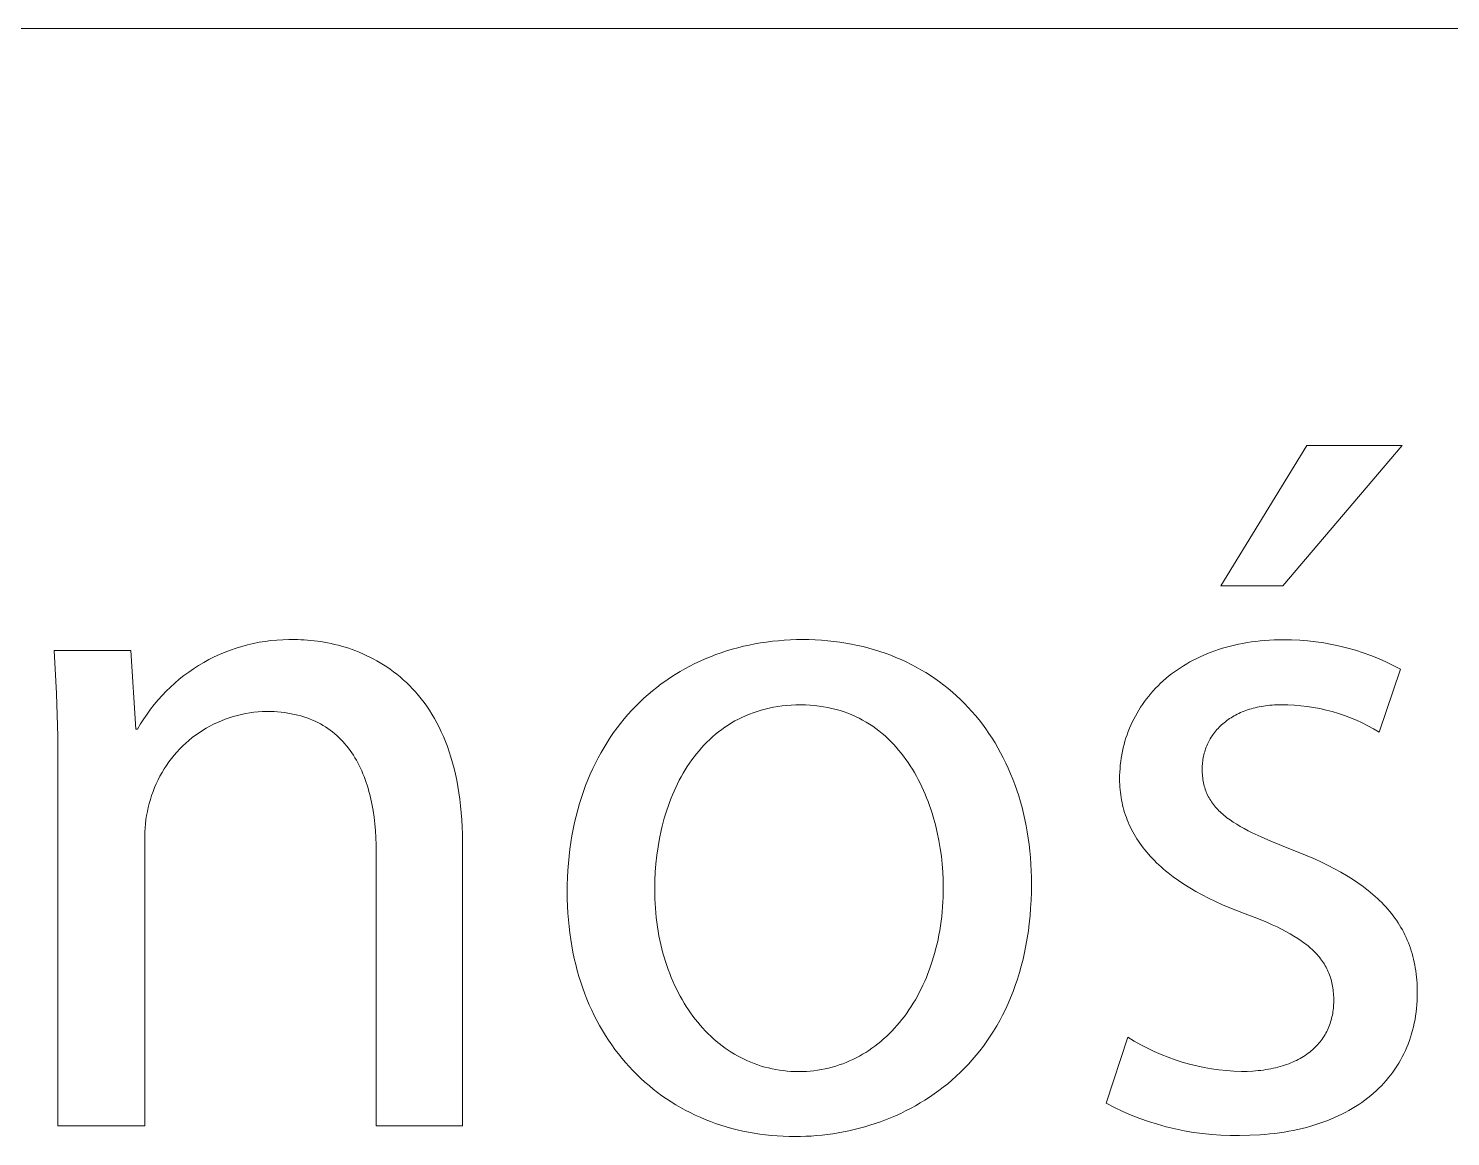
# Model space of a CAD drawing. Header units: millimetres. Extents: x 0 to 4030, y -54 to 2762.
# Drawn here: x 3441 to 3499.5, y 13.5 to 59 of the extents above; entities that cross this region are included whole.
import ezdxf

# ---------------------------------------------------------------- set-up
doc = ezdxf.new("R2010")
doc.units = ezdxf.units.MM
doc.header["$MEASUREMENT"] = 0
doc.layers.add('Domyślny', color=7, linetype='Continuous', true_color=0x000000)

msp = doc.modelspace()

# ---------------------------------------------------------------- linework, layer by layer
at = {"layer": 'Domyślny', "color": 18, "lineweight": 15, "true_color": 0x000000}
for p, q in [((2507.178, 59.041), (4026.415, 59.041)), ((3490.023, 36.128), (3493.566, 41.899)), ((3497.484, 41.899), (3492.572, 36.128)), ((3493.566, 41.899), (3497.484, 41.899)), ((3492.572, 36.128), (3490.023, 36.128)), ((3451.214, 33.902), (3451.458, 33.917)), ((3451.458, 33.917), (3451.702, 33.923)), ((3451.702, 33.923), (3451.946, 33.921)), ((3451.946, 33.921), (3452.074, 33.92)), ((3452.074, 33.92), (3452.204, 33.916)), ((3452.204, 33.916), (3452.336, 33.91)), ((3472.327, 33.911), (3472.577, 33.919)), ((3472.577, 33.919), (3472.829, 33.922)), ((3472.829, 33.922), (3473.091, 33.919)), ((3473.091, 33.919), (3473.35, 33.91)), ((3492.21, 33.906), (3492.404, 33.912)), ((3492.404, 33.912), (3492.599, 33.914)), ((3492.599, 33.914), (3492.933, 33.911)), ((3442.157, 31.712), (3442.055, 33.478)), ((3442.055, 33.478), (3445.209, 33.478)), ((3445.209, 33.478), (3445.41, 30.243)), ((3448.859, 33.311), (3449.084, 33.406)), ((3449.084, 33.406), (3449.312, 33.493)), ((3449.312, 33.493), (3449.542, 33.572)), ((3449.542, 33.572), (3449.776, 33.644)), ((3449.776, 33.644), (3450.011, 33.707)), ((3450.011, 33.707), (3450.249, 33.762)), ((3450.249, 33.762), (3450.488, 33.81)), ((3450.488, 33.81), (3450.729, 33.849)), ((3450.729, 33.849), (3450.971, 33.88)), ((3450.971, 33.88), (3451.214, 33.902)), ((3452.336, 33.91), (3452.47, 33.901)), ((3452.47, 33.901), (3452.605, 33.889)), ((3452.605, 33.889), (3452.742, 33.875)), ((3452.742, 33.875), (3452.881, 33.858)), ((3452.881, 33.858), (3453.02, 33.838)), ((3453.02, 33.838), (3453.161, 33.815)), ((3453.161, 33.815), (3453.303, 33.789)), ((3453.303, 33.789), (3453.446, 33.759)), ((3453.446, 33.759), (3453.589, 33.727)), ((3453.589, 33.727), (3453.733, 33.691)), ((3453.733, 33.691), (3453.877, 33.652)), ((3453.877, 33.652), (3454.022, 33.609)), ((3454.022, 33.609), (3454.167, 33.563)), ((3454.167, 33.563), (3454.312, 33.513)), ((3454.312, 33.513), (3454.457, 33.459)), ((3454.457, 33.459), (3454.602, 33.401)), ((3454.602, 33.401), (3454.747, 33.34)), ((3454.747, 33.34), (3454.891, 33.275)), ((3469.26, 33.304), (3469.482, 33.383)), ((3469.482, 33.383), (3469.706, 33.456)), ((3469.706, 33.456), (3469.933, 33.525)), ((3469.933, 33.525), (3470.162, 33.588)), ((3470.162, 33.588), (3470.394, 33.645)), ((3470.394, 33.645), (3470.628, 33.697)), ((3470.628, 33.697), (3470.865, 33.744)), ((3470.865, 33.744), (3471.103, 33.786)), ((3471.103, 33.786), (3471.344, 33.822)), ((3471.344, 33.822), (3471.587, 33.852)), ((3471.587, 33.852), (3471.832, 33.877)), ((3471.832, 33.877), (3472.078, 33.897)), ((3472.078, 33.897), (3472.327, 33.911)), ((3473.35, 33.91), (3473.606, 33.895)), ((3473.606, 33.895), (3473.86, 33.875)), ((3473.86, 33.875), (3474.11, 33.848)), ((3474.11, 33.848), (3474.358, 33.816)), ((3474.358, 33.816), (3474.602, 33.779)), ((3474.602, 33.779), (3474.844, 33.735)), ((3474.844, 33.735), (3475.083, 33.686)), ((3475.083, 33.686), (3475.319, 33.632)), ((3475.319, 33.632), (3475.551, 33.572)), ((3475.551, 33.572), (3475.781, 33.506)), ((3475.781, 33.506), (3476.007, 33.435)), ((3476.007, 33.435), (3476.23, 33.359)), ((3476.23, 33.359), (3476.45, 33.278)), ((3489.321, 33.283), (3489.469, 33.345)), ((3489.469, 33.345), (3489.62, 33.404)), ((3489.62, 33.404), (3489.774, 33.46)), ((3489.774, 33.46), (3489.931, 33.513)), ((3489.931, 33.513), (3490.091, 33.564)), ((3490.091, 33.564), (3490.253, 33.61)), ((3490.253, 33.61), (3490.418, 33.654)), ((3490.418, 33.654), (3490.585, 33.695)), ((3490.585, 33.695), (3490.755, 33.732)), ((3490.755, 33.732), (3490.928, 33.766)), ((3490.928, 33.766), (3491.104, 33.797)), ((3491.104, 33.797), (3491.282, 33.824)), ((3491.282, 33.824), (3491.462, 33.847)), ((3491.462, 33.847), (3491.646, 33.868)), ((3491.646, 33.868), (3491.831, 33.884)), ((3491.831, 33.884), (3492.02, 33.897)), ((3492.02, 33.897), (3492.21, 33.906)), ((3492.933, 33.911), (3493.267, 33.896)), ((3493.267, 33.896), (3493.599, 33.87)), ((3493.599, 33.87), (3493.931, 33.833)), ((3493.931, 33.833), (3494.261, 33.785)), ((3494.261, 33.785), (3494.59, 33.726)), ((3494.59, 33.726), (3494.916, 33.655)), ((3494.916, 33.655), (3495.24, 33.574)), ((3495.24, 33.574), (3495.561, 33.482)), ((3495.561, 33.482), (3495.878, 33.378)), ((3495.878, 33.378), (3496.192, 33.265)), ((3447.79, 32.726), (3447.996, 32.857)), ((3447.996, 32.857), (3448.206, 32.982)), ((3448.206, 32.982), (3448.42, 33.099)), ((3448.42, 33.099), (3448.637, 33.209)), ((3448.637, 33.209), (3448.859, 33.311)), ((3454.891, 33.275), (3455.035, 33.206)), ((3455.035, 33.206), (3455.178, 33.132)), ((3455.178, 33.132), (3455.32, 33.054)), ((3455.32, 33.054), (3455.461, 32.973)), ((3455.461, 32.973), (3455.601, 32.886)), ((3455.601, 32.886), (3455.74, 32.796)), ((3455.74, 32.796), (3455.877, 32.701)), ((3467.99, 32.722), (3468.195, 32.832)), ((3468.195, 32.832), (3468.402, 32.937)), ((3468.402, 32.937), (3468.612, 33.036)), ((3468.612, 33.036), (3468.825, 33.131)), ((3468.825, 33.131), (3469.041, 33.22)), ((3469.041, 33.22), (3469.26, 33.304)), ((3476.45, 33.278), (3476.666, 33.191)), ((3476.666, 33.191), (3476.879, 33.099)), ((3476.879, 33.099), (3477.089, 33.003)), ((3477.089, 33.003), (3477.295, 32.901)), ((3477.295, 32.901), (3477.497, 32.794)), ((3477.497, 32.794), (3477.696, 32.682)), ((3488.237, 32.684), (3488.362, 32.768)), ((3488.362, 32.768), (3488.49, 32.85)), ((3488.49, 32.85), (3488.622, 32.929)), ((3488.622, 32.929), (3488.756, 33.005)), ((3488.756, 33.005), (3488.893, 33.079)), ((3488.893, 33.079), (3489.033, 33.149)), ((3489.033, 33.149), (3489.175, 33.217)), ((3489.175, 33.217), (3489.321, 33.283)), ((3496.192, 33.265), (3496.502, 33.141)), ((3496.502, 33.141), (3496.807, 33.006)), ((3496.807, 33.006), (3497.108, 32.861)), ((3497.108, 32.861), (3497.404, 32.706)), ((3447.016, 32.133), (3447.202, 32.291)), ((3447.202, 32.291), (3447.393, 32.443)), ((3447.393, 32.443), (3447.589, 32.588)), ((3447.589, 32.588), (3447.79, 32.726)), ((3455.877, 32.701), (3456.013, 32.601)), ((3456.013, 32.601), (3456.148, 32.496)), ((3456.148, 32.496), (3456.28, 32.387)), ((3456.28, 32.387), (3456.411, 32.273)), ((3456.411, 32.273), (3456.54, 32.155)), ((3467.018, 32.097), (3467.206, 32.232)), ((3467.206, 32.232), (3467.397, 32.362)), ((3467.397, 32.362), (3467.591, 32.487)), ((3467.591, 32.487), (3467.789, 32.607)), ((3467.789, 32.607), (3467.99, 32.722)), ((3477.696, 32.682), (3477.892, 32.565)), ((3477.892, 32.565), (3478.083, 32.443)), ((3478.083, 32.443), (3478.271, 32.316)), ((3478.271, 32.316), (3478.456, 32.185)), ((3478.456, 32.185), (3478.636, 32.049)), ((3487.548, 32.128), (3487.655, 32.226)), ((3487.655, 32.226), (3487.766, 32.323)), ((3487.766, 32.323), (3487.879, 32.417)), ((3487.879, 32.417), (3487.995, 32.508)), ((3487.995, 32.508), (3488.115, 32.598)), ((3488.115, 32.598), (3488.237, 32.684)), ((3497.404, 32.706), (3496.531, 30.116)), ((3442.211, 29.945), (3442.157, 31.712)), ((3446.329, 31.44), (3446.492, 31.622)), ((3446.492, 31.622), (3446.661, 31.798)), ((3446.661, 31.798), (3446.835, 31.969)), ((3446.835, 31.969), (3447.016, 32.133)), ((3456.54, 32.155), (3456.667, 32.031)), ((3456.667, 32.031), (3456.792, 31.902)), ((3456.792, 31.902), (3456.914, 31.768)), ((3456.914, 31.768), (3457.033, 31.629)), ((3457.033, 31.629), (3457.15, 31.484)), ((3466.303, 31.508), (3466.476, 31.663)), ((3466.476, 31.663), (3466.653, 31.812)), ((3466.653, 31.812), (3466.834, 31.957)), ((3466.834, 31.957), (3467.018, 32.097)), ((3478.636, 32.049), (3478.813, 31.908)), ((3478.813, 31.908), (3478.986, 31.763)), ((3478.986, 31.763), (3479.154, 31.613)), ((3479.154, 31.613), (3479.319, 31.458)), ((3486.971, 31.49), (3487.06, 31.602)), ((3487.06, 31.602), (3487.151, 31.711)), ((3487.151, 31.711), (3487.246, 31.818)), ((3487.246, 31.818), (3487.343, 31.924)), ((3487.343, 31.924), (3487.444, 32.027)), ((3487.444, 32.027), (3487.548, 32.128)), ((3445.879, 30.863), (3446.023, 31.061)), ((3446.023, 31.061), (3446.173, 31.253)), ((3446.173, 31.253), (3446.329, 31.44)), ((3457.15, 31.484), (3457.265, 31.334)), ((3457.265, 31.334), (3457.376, 31.179)), ((3457.376, 31.179), (3457.484, 31.018)), ((3457.484, 31.018), (3457.59, 30.852)), ((3465.649, 30.841), (3465.807, 31.015)), ((3465.807, 31.015), (3465.968, 31.184)), ((3465.968, 31.184), (3466.134, 31.349)), ((3466.134, 31.349), (3466.303, 31.508)), ((3471.122, 31.02), (3470.958, 30.97)), ((3471.289, 31.065), (3471.122, 31.02)), ((3471.459, 31.104), (3471.289, 31.065)), ((3471.633, 31.139), (3471.459, 31.104)), ((3471.811, 31.169), (3471.633, 31.139)), ((3471.991, 31.194), (3471.811, 31.169)), ((3472.176, 31.213), (3471.991, 31.194)), ((3472.363, 31.227), (3472.176, 31.213)), ((3472.554, 31.235), (3472.363, 31.227)), ((3472.749, 31.238), (3472.554, 31.235)), ((3472.944, 31.235), (3472.749, 31.238)), ((3473.135, 31.226), (3472.944, 31.235)), ((3473.323, 31.211), (3473.135, 31.226)), ((3473.507, 31.19), (3473.323, 31.211)), ((3473.687, 31.164), (3473.507, 31.19)), ((3473.864, 31.132), (3473.687, 31.164)), ((3474.037, 31.094), (3473.864, 31.132)), ((3474.207, 31.052), (3474.037, 31.094)), ((3474.373, 31.004), (3474.207, 31.052)), ((3474.535, 30.951), (3474.373, 31.004)), ((3479.319, 31.458), (3479.48, 31.299)), ((3479.48, 31.299), (3479.637, 31.136)), ((3479.637, 31.136), (3479.79, 30.968)), ((3486.579, 30.904), (3486.651, 31.025)), ((3486.651, 31.025), (3486.726, 31.144)), ((3486.726, 31.144), (3486.804, 31.261)), ((3486.804, 31.261), (3486.886, 31.377)), ((3486.886, 31.377), (3486.971, 31.49)), ((3491.051, 31.006), (3490.977, 30.978)), ((3491.126, 31.032), (3491.051, 31.006)), ((3491.202, 31.057), (3491.126, 31.032)), ((3491.28, 31.08), (3491.202, 31.057)), ((3491.36, 31.102), (3491.28, 31.08)), ((3491.44, 31.122), (3491.36, 31.102)), ((3491.523, 31.141), (3491.44, 31.122)), ((3491.606, 31.159), (3491.523, 31.141)), ((3491.691, 31.174), (3491.606, 31.159)), ((3491.778, 31.189), (3491.691, 31.174)), ((3491.865, 31.201), (3491.778, 31.189)), ((3491.955, 31.212), (3491.865, 31.201)), ((3492.045, 31.222), (3491.955, 31.212)), ((3492.137, 31.229), (3492.045, 31.222)), ((3492.23, 31.235), (3492.137, 31.229)), ((3492.325, 31.24), (3492.23, 31.235)), ((3492.421, 31.242), (3492.325, 31.24)), ((3492.519, 31.243), (3492.421, 31.242)), ((3492.783, 31.24), (3492.519, 31.243)), ((3493.046, 31.228), (3492.783, 31.24)), ((3493.309, 31.206), (3493.046, 31.228)), ((3493.571, 31.175), (3493.309, 31.206)), ((3493.832, 31.135), (3493.571, 31.175)), ((3494.092, 31.086), (3493.832, 31.135)), ((3494.349, 31.028), (3494.092, 31.086)), ((3494.604, 30.961), (3494.349, 31.028)), ((3445.49, 30.243), (3445.613, 30.454)), ((3445.613, 30.454), (3445.743, 30.661)), ((3445.743, 30.661), (3445.879, 30.863)), ((3448.616, 30.446), (3448.462, 30.366)), ((3448.773, 30.52), (3448.616, 30.446)), ((3448.932, 30.589), (3448.773, 30.52)), ((3449.094, 30.652), (3448.932, 30.589)), ((3449.257, 30.71), (3449.094, 30.652)), ((3449.423, 30.762), (3449.257, 30.71)), ((3449.59, 30.808), (3449.423, 30.762)), ((3449.759, 30.849), (3449.59, 30.808)), ((3449.929, 30.883), (3449.759, 30.849)), ((3450.1, 30.912), (3449.929, 30.883)), ((3450.272, 30.935), (3450.1, 30.912)), ((3450.445, 30.952), (3450.272, 30.935)), ((3450.618, 30.963), (3450.445, 30.952)), ((3450.791, 30.968), (3450.618, 30.963)), ((3450.946, 30.966), (3450.791, 30.968)), ((3451.097, 30.961), (3450.946, 30.966)), ((3451.245, 30.951), (3451.097, 30.961)), ((3451.391, 30.938), (3451.245, 30.951)), ((3451.533, 30.921), (3451.391, 30.938)), ((3451.672, 30.901), (3451.533, 30.921)), ((3451.808, 30.877), (3451.672, 30.901)), ((3451.941, 30.85), (3451.808, 30.877)), ((3452.071, 30.819), (3451.941, 30.85)), ((3452.198, 30.784), (3452.071, 30.819)), ((3452.322, 30.747), (3452.198, 30.784)), ((3452.444, 30.706), (3452.322, 30.747)), ((3452.562, 30.662), (3452.444, 30.706)), ((3452.678, 30.614), (3452.562, 30.662)), ((3452.79, 30.564), (3452.678, 30.614)), ((3452.9, 30.51), (3452.79, 30.564)), ((3453.007, 30.453), (3452.9, 30.51)), ((3453.112, 30.393), (3453.007, 30.453)), ((3457.59, 30.852), (3457.691, 30.68)), ((3457.691, 30.68), (3457.79, 30.502)), ((3457.79, 30.502), (3457.885, 30.318)), ((3465.201, 30.291), (3465.346, 30.479)), ((3465.346, 30.479), (3465.496, 30.663)), ((3465.496, 30.663), (3465.649, 30.841)), ((3469.767, 30.41), (3469.633, 30.321)), ((3469.904, 30.495), (3469.767, 30.41)), ((3470.045, 30.576), (3469.904, 30.495)), ((3470.189, 30.653), (3470.045, 30.576)), ((3470.336, 30.725), (3470.189, 30.653)), ((3470.487, 30.793), (3470.336, 30.725)), ((3470.64, 30.857), (3470.487, 30.793)), ((3470.797, 30.916), (3470.64, 30.857)), ((3470.958, 30.97), (3470.797, 30.916)), ((3474.694, 30.893), (3474.535, 30.951)), ((3474.85, 30.83), (3474.694, 30.893)), ((3475.002, 30.762), (3474.85, 30.83)), ((3475.151, 30.69), (3475.002, 30.762)), ((3475.296, 30.613), (3475.151, 30.69)), ((3475.437, 30.532), (3475.296, 30.613)), ((3475.576, 30.447), (3475.437, 30.532)), ((3475.711, 30.357), (3475.576, 30.447)), ((3479.79, 30.968), (3479.938, 30.796)), ((3479.938, 30.796), (3480.083, 30.619)), ((3480.083, 30.619), (3480.223, 30.439)), ((3480.223, 30.439), (3480.358, 30.254)), ((3486.269, 30.275), (3486.324, 30.404)), ((3486.324, 30.404), (3486.383, 30.531)), ((3486.383, 30.531), (3486.445, 30.657)), ((3486.445, 30.657), (3486.51, 30.781)), ((3486.51, 30.781), (3486.579, 30.904)), ((3490.052, 30.414), (3490.002, 30.368)), ((3490.103, 30.46), (3490.052, 30.414)), ((3490.156, 30.504), (3490.103, 30.46)), ((3490.21, 30.548), (3490.156, 30.504)), ((3490.266, 30.59), (3490.21, 30.548)), ((3490.323, 30.632), (3490.266, 30.59)), ((3490.382, 30.672), (3490.323, 30.632)), ((3490.442, 30.711), (3490.382, 30.672)), ((3490.504, 30.749), (3490.442, 30.711)), ((3490.567, 30.785), (3490.504, 30.749)), ((3490.632, 30.821), (3490.567, 30.785)), ((3490.698, 30.855), (3490.632, 30.821)), ((3490.765, 30.888), (3490.698, 30.855)), ((3490.835, 30.919), (3490.765, 30.888)), ((3490.905, 30.95), (3490.835, 30.919)), ((3490.977, 30.978), (3490.905, 30.95)), ((3494.857, 30.885), (3494.604, 30.961)), ((3495.107, 30.801), (3494.857, 30.885)), ((3495.354, 30.708), (3495.107, 30.801)), ((3495.597, 30.606), (3495.354, 30.708)), ((3495.837, 30.496), (3495.597, 30.606)), ((3496.073, 30.377), (3495.837, 30.496)), ((3442.216, 28.177), (3442.211, 29.945)), ((3445.41, 30.243), (3445.49, 30.243)), ((3447.737, 29.891), (3447.602, 29.781)), ((3447.875, 29.996), (3447.737, 29.891)), ((3448.017, 30.096), (3447.875, 29.996)), ((3448.162, 30.191), (3448.017, 30.096)), ((3448.31, 30.281), (3448.162, 30.191)), ((3448.462, 30.366), (3448.31, 30.281)), ((3453.213, 30.331), (3453.112, 30.393)), ((3453.312, 30.265), (3453.213, 30.331)), ((3453.408, 30.196), (3453.312, 30.265)), ((3453.502, 30.125), (3453.408, 30.196)), ((3453.593, 30.051), (3453.502, 30.125)), ((3453.681, 29.974), (3453.593, 30.051)), ((3453.766, 29.894), (3453.681, 29.974)), ((3453.849, 29.812), (3453.766, 29.894)), ((3457.885, 30.318), (3457.976, 30.128)), ((3457.976, 30.128), (3458.064, 29.933)), ((3458.064, 29.933), (3458.147, 29.731)), ((3464.792, 29.699), (3464.924, 29.901)), ((3464.924, 29.901), (3465.06, 30.099)), ((3465.06, 30.099), (3465.201, 30.291)), ((3469.011, 29.82), (3468.896, 29.709)), ((3469.129, 29.927), (3469.011, 29.82)), ((3469.25, 30.031), (3469.129, 29.927)), ((3469.374, 30.132), (3469.25, 30.031)), ((3469.502, 30.228), (3469.374, 30.132)), ((3469.633, 30.321), (3469.502, 30.228)), ((3475.842, 30.264), (3475.711, 30.357)), ((3475.97, 30.166), (3475.842, 30.264)), ((3476.095, 30.065), (3475.97, 30.166)), ((3476.217, 29.96), (3476.095, 30.065)), ((3476.335, 29.851), (3476.217, 29.96)), ((3476.451, 29.739), (3476.335, 29.851)), ((3480.358, 30.254), (3480.49, 30.065)), ((3480.49, 30.065), (3480.617, 29.872)), ((3480.617, 29.872), (3480.74, 29.675)), ((3486.082, 29.744), (3486.124, 29.878)), ((3486.124, 29.878), (3486.169, 30.012)), ((3486.169, 30.012), (3486.217, 30.144)), ((3486.217, 30.144), (3486.269, 30.275)), ((3489.592, 29.849), (3489.56, 29.792)), ((3489.626, 29.905), (3489.592, 29.849)), ((3489.662, 29.96), (3489.626, 29.905)), ((3489.699, 30.014), (3489.662, 29.96)), ((3489.737, 30.067), (3489.699, 30.014)), ((3489.778, 30.119), (3489.737, 30.067)), ((3489.819, 30.171), (3489.778, 30.119)), ((3489.863, 30.222), (3489.819, 30.171)), ((3489.908, 30.271), (3489.863, 30.222)), ((3489.954, 30.32), (3489.908, 30.271)), ((3490.002, 30.368), (3489.954, 30.32)), ((3496.305, 30.251), (3496.073, 30.377)), ((3496.531, 30.116), (3496.305, 30.251)), ((3447.104, 29.299), (3446.99, 29.168)), ((3447.222, 29.426), (3447.104, 29.299)), ((3447.345, 29.549), (3447.222, 29.426)), ((3447.471, 29.667), (3447.345, 29.549)), ((3447.602, 29.781), (3447.471, 29.667)), ((3453.93, 29.727), (3453.849, 29.812)), ((3454.008, 29.64), (3453.93, 29.727)), ((3454.083, 29.55), (3454.008, 29.64)), ((3454.156, 29.457), (3454.083, 29.55)), ((3454.226, 29.363), (3454.156, 29.457)), ((3454.294, 29.265), (3454.226, 29.363)), ((3454.36, 29.166), (3454.294, 29.265)), ((3458.147, 29.731), (3458.227, 29.523)), ((3458.227, 29.523), (3458.302, 29.309)), ((3458.302, 29.309), (3458.373, 29.089)), ((3464.424, 29.066), (3464.542, 29.282)), ((3464.542, 29.282), (3464.665, 29.493)), ((3464.665, 29.493), (3464.792, 29.699)), ((3468.57, 29.356), (3468.468, 29.232)), ((3468.675, 29.477), (3468.57, 29.356)), ((3468.784, 29.594), (3468.675, 29.477)), ((3468.896, 29.709), (3468.784, 29.594)), ((3476.562, 29.624), (3476.451, 29.739)), ((3476.671, 29.505), (3476.562, 29.624)), ((3476.776, 29.383), (3476.671, 29.505)), ((3476.879, 29.258), (3476.776, 29.383)), ((3476.978, 29.131), (3476.879, 29.258)), ((3480.74, 29.675), (3480.858, 29.474)), ((3480.858, 29.474), (3480.972, 29.269)), ((3480.972, 29.269), (3481.081, 29.06)), ((3485.952, 29.191), (3485.979, 29.331)), ((3485.979, 29.331), (3486.01, 29.47)), ((3486.01, 29.47), (3486.045, 29.607)), ((3486.045, 29.607), (3486.082, 29.744)), ((3489.342, 29.252), (3489.326, 29.189)), ((3489.36, 29.315), (3489.342, 29.252)), ((3489.379, 29.377), (3489.36, 29.315)), ((3489.4, 29.438), (3489.379, 29.377)), ((3489.423, 29.499), (3489.4, 29.438)), ((3489.447, 29.559), (3489.423, 29.499)), ((3489.473, 29.618), (3489.447, 29.559)), ((3489.5, 29.677), (3489.473, 29.618)), ((3489.529, 29.735), (3489.5, 29.677)), ((3489.56, 29.792), (3489.529, 29.735)), ((3446.676, 28.752), (3446.582, 28.607)), ((3446.776, 28.894), (3446.676, 28.752)), ((3446.881, 29.033), (3446.776, 28.894)), ((3446.99, 29.168), (3446.881, 29.033)), ((3454.423, 29.064), (3454.36, 29.166)), ((3454.483, 28.96), (3454.423, 29.064)), ((3454.542, 28.854), (3454.483, 28.96)), ((3454.598, 28.746), (3454.542, 28.854)), ((3454.651, 28.636), (3454.598, 28.746)), ((3458.373, 29.089), (3458.44, 28.862)), ((3458.44, 28.862), (3458.501, 28.629)), ((3464.202, 28.621), (3464.311, 28.846)), ((3464.311, 28.846), (3464.424, 29.066)), ((3468.089, 28.707), (3468.002, 28.569)), ((3468.179, 28.842), (3468.089, 28.707)), ((3468.272, 28.975), (3468.179, 28.842)), ((3468.368, 29.105), (3468.272, 28.975)), ((3468.468, 29.232), (3468.368, 29.105)), ((3477.074, 29), (3476.978, 29.131)), ((3477.167, 28.867), (3477.074, 29)), ((3477.257, 28.732), (3477.167, 28.867)), ((3477.343, 28.594), (3477.257, 28.732)), ((3481.081, 29.06), (3481.185, 28.848)), ((3481.185, 28.848), (3481.285, 28.631)), ((3485.879, 28.621), (3485.892, 28.765)), ((3485.892, 28.765), (3485.908, 28.908)), ((3485.908, 28.908), (3485.928, 29.05)), ((3485.928, 29.05), (3485.952, 29.191)), ((3489.261, 28.733), (3489.258, 28.667)), ((3489.258, 28.667), (3489.258, 28.599)), ((3489.265, 28.8), (3489.261, 28.733)), ((3489.271, 28.866), (3489.265, 28.8)), ((3489.279, 28.931), (3489.271, 28.866)), ((3489.288, 28.997), (3489.279, 28.931)), ((3489.299, 29.061), (3489.288, 28.997)), ((3489.312, 29.125), (3489.299, 29.061)), ((3489.326, 29.189), (3489.312, 29.125)), ((3442.216, 13.937), (3442.216, 28.177)), ((3446.328, 28.152), (3446.254, 27.995)), ((3446.407, 28.307), (3446.328, 28.152)), ((3446.492, 28.458), (3446.407, 28.307)), ((3446.582, 28.607), (3446.492, 28.458)), ((3454.703, 28.524), (3454.651, 28.636)), ((3454.752, 28.409), (3454.703, 28.524)), ((3454.798, 28.293), (3454.752, 28.409)), ((3454.843, 28.175), (3454.798, 28.293)), ((3454.885, 28.055), (3454.843, 28.175)), ((3458.501, 28.629), (3458.559, 28.389)), ((3458.559, 28.389), (3458.611, 28.142)), ((3458.611, 28.142), (3458.659, 27.889)), ((3463.906, 27.921), (3464, 28.159)), ((3464, 28.159), (3464.099, 28.392)), ((3464.099, 28.392), (3464.202, 28.621)), ((3467.76, 28.14), (3467.685, 27.993)), ((3467.837, 28.286), (3467.76, 28.14)), ((3467.918, 28.429), (3467.837, 28.286)), ((3468.002, 28.569), (3467.918, 28.429)), ((3477.427, 28.453), (3477.343, 28.594)), ((3477.507, 28.311), (3477.427, 28.453)), ((3477.585, 28.166), (3477.507, 28.311)), ((3477.66, 28.02), (3477.585, 28.166)), ((3481.285, 28.631), (3481.38, 28.411)), ((3481.38, 28.411), (3481.471, 28.188)), ((3481.471, 28.188), (3481.556, 27.96)), ((3485.862, 28.183), (3485.864, 28.33)), ((3485.863, 28.074), (3485.862, 28.183)), ((3485.867, 27.966), (3485.863, 28.074)), ((3485.864, 28.33), (3485.87, 28.476)), ((3485.87, 28.476), (3485.879, 28.621)), ((3489.258, 28.599), (3489.258, 28.524)), ((3489.258, 28.524), (3489.261, 28.45)), ((3489.261, 28.45), (3489.265, 28.377)), ((3489.265, 28.377), (3489.271, 28.305)), ((3489.271, 28.305), (3489.279, 28.235)), ((3489.279, 28.235), (3489.288, 28.166)), ((3489.288, 28.166), (3489.3, 28.097)), ((3489.3, 28.097), (3489.313, 28.03)), ((3446.065, 27.51), (3446.014, 27.345)), ((3446.123, 27.674), (3446.065, 27.51)), ((3446.186, 27.836), (3446.123, 27.674)), ((3446.254, 27.995), (3446.186, 27.836)), ((3454.925, 27.933), (3454.885, 28.055)), ((3454.963, 27.81), (3454.925, 27.933)), ((3454.999, 27.685), (3454.963, 27.81)), ((3455.033, 27.558), (3454.999, 27.685)), ((3455.064, 27.43), (3455.033, 27.558)), ((3458.659, 27.889), (3458.701, 27.629)), ((3458.701, 27.629), (3458.738, 27.363)), ((3463.735, 27.432), (3463.818, 27.678)), ((3463.818, 27.678), (3463.906, 27.921)), ((3467.478, 27.538), (3467.415, 27.382)), ((3467.544, 27.691), (3467.478, 27.538)), ((3467.613, 27.843), (3467.544, 27.691)), ((3467.685, 27.993), (3467.613, 27.843)), ((3477.731, 27.871), (3477.66, 28.02)), ((3477.8, 27.721), (3477.731, 27.871)), ((3477.866, 27.57), (3477.8, 27.721)), ((3477.928, 27.416), (3477.866, 27.57)), ((3481.556, 27.96), (3481.637, 27.729)), ((3481.637, 27.729), (3481.713, 27.495)), ((3481.713, 27.495), (3481.784, 27.257)), ((3485.873, 27.858), (3485.867, 27.966)), ((3485.882, 27.75), (3485.873, 27.858)), ((3485.893, 27.643), (3485.882, 27.75)), ((3485.906, 27.537), (3485.893, 27.643)), ((3485.922, 27.432), (3485.906, 27.537)), ((3489.313, 28.03), (3489.327, 27.965)), ((3489.327, 27.965), (3489.344, 27.9)), ((3489.344, 27.9), (3489.362, 27.836)), ((3489.362, 27.836), (3489.382, 27.773)), ((3489.382, 27.773), (3489.404, 27.712)), ((3489.404, 27.712), (3489.427, 27.651)), ((3489.427, 27.651), (3489.453, 27.591)), ((3489.453, 27.591), (3489.48, 27.532)), ((3489.48, 27.532), (3489.508, 27.474)), ((3445.925, 27.019), (3445.889, 26.854)), ((3445.967, 27.183), (3445.925, 27.019)), ((3446.014, 27.345), (3445.967, 27.183)), ((3455.121, 27.168), (3455.064, 27.43)), ((3455.17, 26.901), (3455.121, 27.168)), ((3455.211, 26.628), (3455.17, 26.901)), ((3458.738, 27.363), (3458.77, 27.089)), ((3458.77, 27.089), (3458.796, 26.808)), ((3463.516, 26.666), (3463.584, 26.925)), ((3463.584, 26.925), (3463.657, 27.18)), ((3463.657, 27.18), (3463.735, 27.432)), ((3467.244, 26.905), (3467.192, 26.743)), ((3467.298, 27.066), (3467.244, 26.905)), ((3467.355, 27.225), (3467.298, 27.066)), ((3467.415, 27.382), (3467.355, 27.225)), ((3477.988, 27.262), (3477.928, 27.416)), ((3478.045, 27.106), (3477.988, 27.262)), ((3478.1, 26.949), (3478.045, 27.106)), ((3478.151, 26.791), (3478.1, 26.949)), ((3481.784, 27.257), (3481.85, 27.015)), ((3481.85, 27.015), (3481.911, 26.771)), ((3485.94, 27.327), (3485.922, 27.432)), ((3485.961, 27.222), (3485.94, 27.327)), ((3485.985, 27.118), (3485.961, 27.222)), ((3486.01, 27.015), (3485.985, 27.118)), ((3486.039, 26.913), (3486.01, 27.015)), ((3486.07, 26.811), (3486.039, 26.913)), ((3489.508, 27.474), (3489.539, 27.417)), ((3489.539, 27.417), (3489.572, 27.361)), ((3489.572, 27.361), (3489.606, 27.306)), ((3489.606, 27.306), (3489.642, 27.251)), ((3489.642, 27.251), (3489.68, 27.197)), ((3489.68, 27.197), (3489.719, 27.144)), ((3489.719, 27.144), (3489.761, 27.092)), ((3489.761, 27.092), (3489.804, 27.04)), ((3489.804, 27.04), (3489.849, 26.989)), ((3489.849, 26.989), (3489.896, 26.939)), ((3489.896, 26.939), (3489.945, 26.889)), ((3445.813, 26.354), (3445.798, 26.186)), ((3445.833, 26.522), (3445.813, 26.354)), ((3445.858, 26.688), (3445.833, 26.522)), ((3445.889, 26.854), (3445.858, 26.688)), ((3455.244, 26.351), (3455.211, 26.628)), ((3455.269, 26.068), (3455.244, 26.351)), ((3458.796, 26.808), (3458.817, 26.52)), ((3458.817, 26.52), (3458.832, 26.225)), ((3463.398, 26.134), (3463.455, 26.402)), ((3463.455, 26.402), (3463.516, 26.666)), ((3467.098, 26.414), (3467.056, 26.248)), ((3467.144, 26.579), (3467.098, 26.414)), ((3467.192, 26.743), (3467.144, 26.579)), ((3478.199, 26.632), (3478.151, 26.791)), ((3478.288, 26.312), (3478.199, 26.632)), ((3478.366, 25.99), (3478.288, 26.312)), ((3481.911, 26.771), (3481.967, 26.523)), ((3481.967, 26.523), (3482.017, 26.271)), ((3486.103, 26.71), (3486.07, 26.811)), ((3486.139, 26.61), (3486.103, 26.71)), ((3486.177, 26.51), (3486.139, 26.61)), ((3486.218, 26.411), (3486.177, 26.51)), ((3486.261, 26.312), (3486.218, 26.411)), ((3486.307, 26.215), (3486.261, 26.312)), ((3489.945, 26.889), (3489.995, 26.84)), ((3489.995, 26.84), (3490.048, 26.791)), ((3490.048, 26.791), (3490.102, 26.743)), ((3490.102, 26.743), (3490.158, 26.695)), ((3490.158, 26.695), (3490.216, 26.648)), ((3490.216, 26.648), (3490.276, 26.602)), ((3490.276, 26.602), (3490.338, 26.555)), ((3490.338, 26.555), (3490.402, 26.51)), ((3490.402, 26.51), (3490.535, 26.419)), ((3490.535, 26.419), (3490.675, 26.33)), ((3490.675, 26.33), (3490.823, 26.242)), ((3445.788, 26.018), (3445.784, 25.849)), ((3445.784, 25.849), (3445.786, 25.68)), ((3445.798, 26.186), (3445.788, 26.018)), ((3455.287, 25.782), (3455.269, 26.068)), ((3455.297, 25.491), (3455.287, 25.782)), ((3458.832, 26.225), (3458.841, 25.923)), ((3458.841, 25.923), (3458.844, 25.613)), ((3463.303, 25.585), (3463.348, 25.861)), ((3463.348, 25.861), (3463.398, 26.134)), ((3466.945, 25.743), (3466.885, 25.401)), ((3467.016, 26.081), (3466.945, 25.743)), ((3467.056, 26.248), (3467.016, 26.081)), ((3478.432, 25.666), (3478.366, 25.99)), ((3482.017, 26.271), (3482.063, 26.017)), ((3482.063, 26.017), (3482.104, 25.759)), ((3482.104, 25.759), (3482.139, 25.498)), ((3486.355, 26.118), (3486.307, 26.215)), ((3486.406, 26.021), (3486.355, 26.118)), ((3486.459, 25.926), (3486.406, 26.021)), ((3486.515, 25.831), (3486.459, 25.926)), ((3486.573, 25.737), (3486.515, 25.831)), ((3486.634, 25.643), (3486.573, 25.737)), ((3490.823, 26.242), (3490.979, 26.155)), ((3490.979, 26.155), (3491.142, 26.068)), ((3491.142, 26.068), (3491.313, 25.982)), ((3491.313, 25.982), (3491.678, 25.81)), ((3491.678, 25.81), (3492.074, 25.638)), ((3445.786, 25.68), (3445.786, 13.937)), ((3455.301, 25.197), (3455.297, 25.491)), ((3455.301, 13.937), (3455.301, 25.197)), ((3458.844, 25.613), (3458.844, 13.937)), ((3463.23, 25.019), (3463.263, 25.304)), ((3463.263, 25.304), (3463.303, 25.585)), ((3466.885, 25.401), (3466.836, 25.057)), ((3478.488, 25.342), (3478.432, 25.666)), ((3478.534, 25.019), (3478.488, 25.342)), ((3482.139, 25.498), (3482.169, 25.234)), ((3482.169, 25.234), (3482.193, 24.967)), ((3486.698, 25.551), (3486.634, 25.643)), ((3486.764, 25.459), (3486.698, 25.551)), ((3486.832, 25.368), (3486.764, 25.459)), ((3486.903, 25.277), (3486.832, 25.368)), ((3486.977, 25.188), (3486.903, 25.277)), ((3487.053, 25.099), (3486.977, 25.188)), ((3492.074, 25.638), (3492.962, 25.285)), ((3492.962, 25.285), (3493.275, 25.161)), ((3493.275, 25.161), (3493.579, 25.036)), ((3463.181, 24.438), (3463.203, 24.73)), ((3463.203, 24.73), (3463.23, 25.019)), ((3466.798, 24.711), (3466.771, 24.364)), ((3466.836, 25.057), (3466.798, 24.711)), ((3478.569, 24.697), (3478.534, 25.019)), ((3478.594, 24.377), (3478.569, 24.697)), ((3482.193, 24.967), (3482.212, 24.697)), ((3482.212, 24.697), (3482.226, 24.424)), ((3487.132, 25.011), (3487.053, 25.099)), ((3487.213, 24.924), (3487.132, 25.011)), ((3487.297, 24.838), (3487.213, 24.924)), ((3487.384, 24.752), (3487.297, 24.838)), ((3487.473, 24.667), (3487.384, 24.752)), ((3487.564, 24.583), (3487.473, 24.667)), ((3487.659, 24.5), (3487.564, 24.583)), ((3493.579, 25.036), (3493.873, 24.908)), ((3493.873, 24.908), (3494.157, 24.777)), ((3494.157, 24.777), (3494.432, 24.643)), ((3494.432, 24.643), (3494.697, 24.506)), ((3463.156, 23.84), (3463.166, 24.141)), ((3463.166, 24.141), (3463.181, 24.438)), ((3466.755, 24.016), (3466.75, 23.669)), ((3466.771, 24.364), (3466.755, 24.016)), ((3478.609, 24.061), (3478.594, 24.377)), ((3478.614, 23.749), (3478.609, 24.061)), ((3482.226, 24.424), (3482.234, 24.149)), ((3482.234, 24.149), (3482.237, 23.87)), ((3487.755, 24.418), (3487.659, 24.5)), ((3487.855, 24.336), (3487.755, 24.418)), ((3488.062, 24.176), (3487.855, 24.336)), ((3488.279, 24.019), (3488.062, 24.176)), ((3488.506, 23.866), (3488.279, 24.019)), ((3494.697, 24.506), (3494.952, 24.366)), ((3494.952, 24.366), (3495.197, 24.222)), ((3495.197, 24.222), (3495.433, 24.076)), ((3495.433, 24.076), (3495.658, 23.925)), ((3463.153, 23.535), (3463.156, 23.84)), ((3463.156, 23.247), (3463.153, 23.535)), ((3466.75, 23.669), (3466.752, 23.469)), ((3466.752, 23.469), (3466.757, 23.272)), ((3478.606, 23.34), (3478.612, 23.544)), ((3478.612, 23.544), (3478.614, 23.749)), ((3482.234, 23.535), (3482.223, 23.205)), ((3482.237, 23.87), (3482.234, 23.535)), ((3488.744, 23.716), (3488.506, 23.866)), ((3488.992, 23.57), (3488.744, 23.716)), ((3489.252, 23.428), (3488.992, 23.57)), ((3489.521, 23.289), (3489.252, 23.428)), ((3495.658, 23.925), (3495.874, 23.771)), ((3495.874, 23.771), (3495.978, 23.692)), ((3495.978, 23.692), (3496.08, 23.613)), ((3496.08, 23.613), (3496.179, 23.532)), ((3496.179, 23.532), (3496.276, 23.45)), ((3496.276, 23.45), (3496.37, 23.368)), ((3463.165, 22.964), (3463.156, 23.247)), ((3463.18, 22.683), (3463.165, 22.964)), ((3466.757, 23.272), (3466.766, 23.076)), ((3466.766, 23.076), (3466.778, 22.881)), ((3466.778, 22.881), (3466.794, 22.688)), ((3478.568, 22.741), (3478.584, 22.939)), ((3478.584, 22.939), (3478.597, 23.138)), ((3478.597, 23.138), (3478.606, 23.34)), ((3482.205, 22.881), (3482.18, 22.564)), ((3482.223, 23.205), (3482.205, 22.881)), ((3489.801, 23.154), (3489.521, 23.289)), ((3490.092, 23.023), (3489.801, 23.154)), ((3490.394, 22.896), (3490.092, 23.023)), ((3490.706, 22.773), (3490.394, 22.896)), ((3496.37, 23.368), (3496.462, 23.284)), ((3496.462, 23.284), (3496.552, 23.199)), ((3496.552, 23.199), (3496.639, 23.113)), ((3496.639, 23.113), (3496.723, 23.026)), ((3496.723, 23.026), (3496.805, 22.938)), ((3496.805, 22.938), (3496.884, 22.848)), ((3496.884, 22.848), (3496.961, 22.758)), ((3463.2, 22.407), (3463.18, 22.683)), ((3463.226, 22.133), (3463.2, 22.407)), ((3466.794, 22.688), (3466.814, 22.497)), ((3466.814, 22.497), (3466.837, 22.308)), ((3466.837, 22.308), (3466.863, 22.121)), ((3478.497, 22.16), (3478.524, 22.351)), ((3478.524, 22.351), (3478.548, 22.545)), ((3478.548, 22.545), (3478.568, 22.741)), ((3482.148, 22.252), (3482.11, 21.946)), ((3482.18, 22.564), (3482.148, 22.252)), ((3491.029, 22.654), (3490.706, 22.773)), ((3491.501, 22.473), (3491.029, 22.654)), ((3491.937, 22.292), (3491.501, 22.473)), ((3492.141, 22.201), (3491.937, 22.292)), ((3496.961, 22.758), (3497.036, 22.666)), ((3497.036, 22.666), (3497.108, 22.573)), ((3497.108, 22.573), (3497.177, 22.478)), ((3497.177, 22.478), (3497.244, 22.383)), ((3497.244, 22.383), (3497.309, 22.286)), ((3497.309, 22.286), (3497.371, 22.188)), ((3463.258, 21.863), (3463.226, 22.133)), ((3463.296, 21.597), (3463.258, 21.863)), ((3466.863, 22.121), (3466.892, 21.936)), ((3466.892, 21.936), (3466.925, 21.752)), ((3466.925, 21.752), (3466.961, 21.571)), ((3478.396, 21.598), (3478.433, 21.783)), ((3478.433, 21.783), (3478.467, 21.97)), ((3478.467, 21.97), (3478.497, 22.16)), ((3482.065, 21.646), (3482.013, 21.351)), ((3482.11, 21.946), (3482.065, 21.646)), ((3492.336, 22.11), (3492.141, 22.201)), ((3492.523, 22.017), (3492.336, 22.11)), ((3492.701, 21.924), (3492.523, 22.017)), ((3492.871, 21.83), (3492.701, 21.924)), ((3493.032, 21.735), (3492.871, 21.83)), ((3493.185, 21.639), (3493.032, 21.735)), ((3493.33, 21.542), (3493.185, 21.639)), ((3497.371, 22.188), (3497.43, 22.088)), ((3497.43, 22.088), (3497.487, 21.987)), ((3497.487, 21.987), (3497.541, 21.885)), ((3497.541, 21.885), (3497.593, 21.782)), ((3497.593, 21.782), (3497.643, 21.677)), ((3497.643, 21.677), (3497.69, 21.57)), ((3463.339, 21.335), (3463.296, 21.597)), ((3463.387, 21.076), (3463.339, 21.335)), ((3463.441, 20.82), (3463.387, 21.076)), ((3466.961, 21.571), (3467.001, 21.392)), ((3467.001, 21.392), (3467.043, 21.214)), ((3467.043, 21.214), (3467.089, 21.039)), ((3478.215, 20.881), (3478.265, 21.056)), ((3478.265, 21.056), (3478.312, 21.234)), ((3478.312, 21.234), (3478.356, 21.415)), ((3478.356, 21.415), (3478.396, 21.598)), ((3481.955, 21.063), (3481.891, 20.78)), ((3482.013, 21.351), (3481.955, 21.063)), ((3493.399, 21.492), (3493.33, 21.542)), ((3493.467, 21.442), (3493.399, 21.492)), ((3493.532, 21.392), (3493.467, 21.442)), ((3493.595, 21.342), (3493.532, 21.392)), ((3493.657, 21.29), (3493.595, 21.342)), ((3493.716, 21.239), (3493.657, 21.29)), ((3493.773, 21.187), (3493.716, 21.239)), ((3493.829, 21.134), (3493.773, 21.187)), ((3493.883, 21.081), (3493.829, 21.134)), ((3493.934, 21.027), (3493.883, 21.081)), ((3497.69, 21.57), (3497.734, 21.463)), ((3497.734, 21.463), (3497.776, 21.353)), ((3497.776, 21.353), (3497.815, 21.243)), ((3497.815, 21.243), (3497.852, 21.13)), ((3497.852, 21.13), (3497.887, 21.017)), ((3463.5, 20.569), (3463.441, 20.82)), ((3463.565, 20.321), (3463.5, 20.569)), ((3467.089, 21.039), (3467.138, 20.867)), ((3467.138, 20.867), (3467.19, 20.696)), ((3467.19, 20.696), (3467.245, 20.528)), ((3467.245, 20.528), (3467.303, 20.362)), ((3478.046, 20.369), (3478.106, 20.537)), ((3478.106, 20.537), (3478.162, 20.707)), ((3478.162, 20.707), (3478.215, 20.881)), ((3481.821, 20.503), (3481.744, 20.232)), ((3481.891, 20.78), (3481.821, 20.503)), ((3493.984, 20.973), (3493.934, 21.027)), ((3494.032, 20.918), (3493.984, 20.973)), ((3494.078, 20.863), (3494.032, 20.918)), ((3494.122, 20.807), (3494.078, 20.863)), ((3494.165, 20.75), (3494.122, 20.807)), ((3494.205, 20.693), (3494.165, 20.75)), ((3494.244, 20.635), (3494.205, 20.693)), ((3494.281, 20.576), (3494.244, 20.635)), ((3494.316, 20.517), (3494.281, 20.576)), ((3494.35, 20.457), (3494.316, 20.517)), ((3497.887, 21.017), (3497.918, 20.902)), ((3497.918, 20.902), (3497.948, 20.785)), ((3497.948, 20.785), (3497.974, 20.666)), ((3497.974, 20.666), (3497.998, 20.547)), ((3497.998, 20.547), (3498.02, 20.425)), ((3463.634, 20.077), (3463.565, 20.321)), ((3463.709, 19.836), (3463.634, 20.077)), ((3467.303, 20.362), (3467.364, 20.199)), ((3467.364, 20.199), (3467.428, 20.038)), ((3467.428, 20.038), (3467.495, 19.879)), ((3467.495, 19.879), (3467.565, 19.723)), ((3477.779, 19.722), (3477.85, 19.88)), ((3477.85, 19.88), (3477.919, 20.04)), ((3477.919, 20.04), (3477.984, 20.203)), ((3477.984, 20.203), (3478.046, 20.369)), ((3481.662, 19.966), (3481.574, 19.706)), ((3481.744, 20.232), (3481.662, 19.966)), ((3494.381, 20.396), (3494.35, 20.457)), ((3494.411, 20.334), (3494.381, 20.396)), ((3494.439, 20.272), (3494.411, 20.334)), ((3494.466, 20.208), (3494.439, 20.272)), ((3494.491, 20.144), (3494.466, 20.208)), ((3494.514, 20.079), (3494.491, 20.144)), ((3494.535, 20.013), (3494.514, 20.079)), ((3494.555, 19.947), (3494.535, 20.013)), ((3494.573, 19.879), (3494.555, 19.947)), ((3494.589, 19.811), (3494.573, 19.879)), ((3498.02, 20.425), (3498.039, 20.302)), ((3498.039, 20.302), (3498.056, 20.177)), ((3498.056, 20.177), (3498.07, 20.051)), ((3498.07, 20.051), (3498.081, 19.923)), ((3498.081, 19.923), (3498.09, 19.793)), ((3463.789, 19.6), (3463.709, 19.836)), ((3463.873, 19.367), (3463.789, 19.6)), ((3463.963, 19.139), (3463.873, 19.367)), ((3467.565, 19.723), (3467.638, 19.57)), ((3467.638, 19.57), (3467.713, 19.42)), ((3467.713, 19.42), (3467.791, 19.272)), ((3477.548, 19.267), (3477.628, 19.416)), ((3477.628, 19.416), (3477.705, 19.568)), ((3477.705, 19.568), (3477.779, 19.722)), ((3481.481, 19.452), (3481.381, 19.203)), ((3481.574, 19.706), (3481.481, 19.452)), ((3494.604, 19.741), (3494.589, 19.811)), ((3494.617, 19.671), (3494.604, 19.741)), ((3494.629, 19.599), (3494.617, 19.671)), ((3494.639, 19.527), (3494.629, 19.599)), ((3494.647, 19.454), (3494.639, 19.527)), ((3494.654, 19.379), (3494.647, 19.454)), ((3494.659, 19.304), (3494.654, 19.379)), ((3494.663, 19.227), (3494.659, 19.304)), ((3498.09, 19.793), (3498.097, 19.661)), ((3498.097, 19.661), (3498.1, 19.528)), ((3498.1, 19.528), (3498.102, 19.393)), ((3498.102, 19.393), (3498.1, 19.233)), ((3464.057, 18.914), (3463.963, 19.139)), ((3464.157, 18.693), (3464.057, 18.914)), ((3467.791, 19.272), (3467.873, 19.127)), ((3467.873, 19.127), (3467.957, 18.984)), ((3467.957, 18.984), (3468.043, 18.845)), ((3468.043, 18.845), (3468.132, 18.709)), ((3477.202, 18.7), (3477.292, 18.837)), ((3477.292, 18.837), (3477.38, 18.977)), ((3477.38, 18.977), (3477.465, 19.12)), ((3477.465, 19.12), (3477.548, 19.267)), ((3481.167, 18.723), (3481.052, 18.491)), ((3481.277, 18.96), (3481.167, 18.723)), ((3481.381, 19.203), (3481.277, 18.96)), ((3494.644, 18.7), (3494.652, 18.773)), ((3494.652, 18.773), (3494.658, 18.847)), ((3494.658, 18.847), (3494.662, 18.921)), ((3494.662, 18.921), (3494.665, 18.996)), ((3494.665, 19.15), (3494.663, 19.227)), ((3494.666, 19.071), (3494.665, 19.15)), ((3494.665, 18.996), (3494.666, 19.071)), ((3498.071, 18.761), (3498.053, 18.607)), ((3498.084, 18.917), (3498.071, 18.761)), ((3498.094, 19.074), (3498.084, 18.917)), ((3498.1, 19.233), (3498.094, 19.074)), ((3464.261, 18.477), (3464.157, 18.693)), ((3464.369, 18.264), (3464.261, 18.477)), ((3464.483, 18.056), (3464.369, 18.264)), ((3468.132, 18.709), (3468.224, 18.575)), ((3468.224, 18.575), (3468.319, 18.445)), ((3468.319, 18.445), (3468.416, 18.317)), ((3468.416, 18.317), (3468.515, 18.193)), ((3468.515, 18.193), (3468.617, 18.072)), ((3476.71, 18.061), (3476.814, 18.183)), ((3476.814, 18.183), (3476.914, 18.307)), ((3476.914, 18.307), (3477.013, 18.435)), ((3477.013, 18.435), (3477.108, 18.566)), ((3477.108, 18.566), (3477.202, 18.7)), ((3480.932, 18.265), (3480.808, 18.044)), ((3481.052, 18.491), (3480.932, 18.265)), ((3494.491, 18.07), (3494.515, 18.137)), ((3494.515, 18.137), (3494.537, 18.205)), ((3494.537, 18.205), (3494.558, 18.274)), ((3494.558, 18.274), (3494.577, 18.343)), ((3494.577, 18.343), (3494.594, 18.413)), ((3494.594, 18.413), (3494.609, 18.484)), ((3494.609, 18.484), (3494.622, 18.555)), ((3494.622, 18.555), (3494.634, 18.627)), ((3494.634, 18.627), (3494.644, 18.7)), ((3497.978, 18.155), (3497.945, 18.008)), ((3498.007, 18.304), (3497.978, 18.155)), ((3498.032, 18.455), (3498.007, 18.304)), ((3498.053, 18.607), (3498.032, 18.455)), ((3464.601, 17.851), (3464.483, 18.056)), ((3464.723, 17.651), (3464.601, 17.851)), ((3464.85, 17.455), (3464.723, 17.651)), ((3468.617, 18.072), (3468.722, 17.954)), ((3468.722, 17.954), (3468.829, 17.84)), ((3468.829, 17.84), (3468.938, 17.728)), ((3468.938, 17.728), (3469.05, 17.62)), ((3469.05, 17.62), (3469.164, 17.516)), ((3476.159, 17.506), (3476.274, 17.61)), ((3476.274, 17.61), (3476.386, 17.718)), ((3476.386, 17.718), (3476.497, 17.829)), ((3476.497, 17.829), (3476.605, 17.944)), ((3476.605, 17.944), (3476.71, 18.061)), ((3480.544, 17.619), (3480.405, 17.415)), ((3480.678, 17.829), (3480.544, 17.619)), ((3480.808, 18.044), (3480.678, 17.829)), ((3485.312, 14.87), (3486.198, 17.581)), ((3486.198, 17.581), (3486.461, 17.421)), ((3494.19, 17.504), (3494.231, 17.563)), ((3494.231, 17.563), (3494.27, 17.624)), ((3494.27, 17.624), (3494.307, 17.685)), ((3494.307, 17.685), (3494.342, 17.747)), ((3494.342, 17.747), (3494.376, 17.81)), ((3494.376, 17.81), (3494.407, 17.874)), ((3494.407, 17.874), (3494.437, 17.938)), ((3494.437, 17.938), (3494.465, 18.004)), ((3494.465, 18.004), (3494.491, 18.07)), ((3497.825, 17.577), (3497.777, 17.437)), ((3497.869, 17.719), (3497.825, 17.577)), ((3497.909, 17.862), (3497.869, 17.719)), ((3497.945, 18.008), (3497.909, 17.862)), ((3464.981, 17.264), (3464.85, 17.455)), ((3465.116, 17.076), (3464.981, 17.264)), ((3465.255, 16.893), (3465.116, 17.076)), ((3469.164, 17.516), (3469.28, 17.415)), ((3469.28, 17.415), (3469.399, 17.318)), ((3469.399, 17.318), (3469.519, 17.224)), ((3469.519, 17.224), (3469.642, 17.134)), ((3469.642, 17.134), (3469.767, 17.047)), ((3469.767, 17.047), (3469.895, 16.964)), ((3469.895, 16.964), (3470.024, 16.885)), ((3475.295, 16.878), (3475.424, 16.956)), ((3475.424, 16.956), (3475.552, 17.039)), ((3475.552, 17.039), (3475.677, 17.125)), ((3475.677, 17.125), (3475.801, 17.215)), ((3475.801, 17.215), (3475.922, 17.308)), ((3475.922, 17.308), (3476.042, 17.405)), ((3476.042, 17.405), (3476.159, 17.506)), ((3480.114, 17.023), (3479.962, 16.835)), ((3480.262, 17.216), (3480.114, 17.023)), ((3480.405, 17.415), (3480.262, 17.216)), ((3486.461, 17.421), (3486.73, 17.27)), ((3486.73, 17.27), (3487.004, 17.128)), ((3487.004, 17.128), (3487.283, 16.995)), ((3487.283, 16.995), (3487.566, 16.872)), ((3493.617, 16.922), (3493.679, 16.969)), ((3493.679, 16.969), (3493.738, 17.017)), ((3493.738, 17.017), (3493.796, 17.067)), ((3493.796, 17.067), (3493.852, 17.118)), ((3493.852, 17.118), (3493.906, 17.17)), ((3493.906, 17.17), (3493.958, 17.223)), ((3493.958, 17.223), (3494.008, 17.277)), ((3494.008, 17.277), (3494.056, 17.332)), ((3494.056, 17.332), (3494.103, 17.389)), ((3494.103, 17.389), (3494.147, 17.446)), ((3494.147, 17.446), (3494.19, 17.504)), ((3497.612, 17.029), (3497.549, 16.897)), ((3497.671, 17.163), (3497.612, 17.029)), ((3497.726, 17.299), (3497.671, 17.163)), ((3497.777, 17.437), (3497.726, 17.299)), ((3465.399, 16.715), (3465.255, 16.893)), ((3465.547, 16.54), (3465.399, 16.715)), ((3465.698, 16.371), (3465.547, 16.54)), ((3470.024, 16.885), (3470.155, 16.81)), ((3470.155, 16.81), (3470.289, 16.739)), ((3470.289, 16.739), (3470.424, 16.671)), ((3470.424, 16.671), (3470.561, 16.608)), ((3470.561, 16.608), (3470.7, 16.549)), ((3470.7, 16.549), (3470.841, 16.493)), ((3470.841, 16.493), (3470.984, 16.442)), ((3470.984, 16.442), (3471.129, 16.395)), ((3471.129, 16.395), (3471.276, 16.352)), ((3474.046, 16.35), (3474.192, 16.392)), ((3474.192, 16.392), (3474.336, 16.439)), ((3474.336, 16.439), (3474.478, 16.489)), ((3474.478, 16.489), (3474.618, 16.544)), ((3474.618, 16.544), (3474.757, 16.603)), ((3474.757, 16.603), (3474.894, 16.666)), ((3474.894, 16.666), (3475.03, 16.732)), ((3475.03, 16.732), (3475.163, 16.803)), ((3475.163, 16.803), (3475.295, 16.878)), ((3479.647, 16.475), (3479.483, 16.303)), ((3479.807, 16.652), (3479.647, 16.475)), ((3479.962, 16.835), (3479.807, 16.652)), ((3487.566, 16.872), (3487.853, 16.758)), ((3487.853, 16.758), (3488.143, 16.654)), ((3488.143, 16.654), (3488.437, 16.56)), ((3488.437, 16.56), (3488.734, 16.476)), ((3488.734, 16.476), (3489.034, 16.402)), ((3489.034, 16.402), (3489.336, 16.338)), ((3492.371, 16.347), (3492.464, 16.372)), ((3492.464, 16.372), (3492.554, 16.398)), ((3492.554, 16.398), (3492.643, 16.427)), ((3492.643, 16.427), (3492.729, 16.456)), ((3492.729, 16.456), (3492.814, 16.487)), ((3492.814, 16.487), (3492.897, 16.52)), ((3492.897, 16.52), (3492.977, 16.554)), ((3492.977, 16.554), (3493.056, 16.589)), ((3493.056, 16.589), (3493.133, 16.626)), ((3493.133, 16.626), (3493.208, 16.665)), ((3493.208, 16.665), (3493.281, 16.704)), ((3493.281, 16.704), (3493.352, 16.745)), ((3493.352, 16.745), (3493.421, 16.787)), ((3493.421, 16.787), (3493.488, 16.831)), ((3493.488, 16.831), (3493.554, 16.876)), ((3493.554, 16.876), (3493.617, 16.922)), ((3497.264, 16.39), (3497.183, 16.268)), ((3497.341, 16.513), (3497.264, 16.39)), ((3497.414, 16.639), (3497.341, 16.513)), ((3497.483, 16.767), (3497.414, 16.639)), ((3497.549, 16.897), (3497.483, 16.767)), ((3465.854, 16.205), (3465.698, 16.371)), ((3466.014, 16.044), (3465.854, 16.205)), ((3466.177, 15.888), (3466.014, 16.044)), ((3466.344, 15.736), (3466.177, 15.888)), ((3471.276, 16.352), (3471.424, 16.314)), ((3471.424, 16.314), (3471.574, 16.28)), ((3471.574, 16.28), (3471.725, 16.25)), ((3471.725, 16.25), (3471.879, 16.225)), ((3471.879, 16.225), (3472.033, 16.204)), ((3472.033, 16.204), (3472.19, 16.188)), ((3472.19, 16.188), (3472.348, 16.176)), ((3472.348, 16.176), (3472.507, 16.169)), ((3472.507, 16.169), (3472.668, 16.167)), ((3472.668, 16.167), (3472.827, 16.169)), ((3472.827, 16.169), (3472.984, 16.176)), ((3472.984, 16.176), (3473.14, 16.187)), ((3473.14, 16.187), (3473.295, 16.203)), ((3473.295, 16.203), (3473.448, 16.224)), ((3473.448, 16.224), (3473.6, 16.249)), ((3473.6, 16.249), (3473.75, 16.278)), ((3473.75, 16.278), (3473.899, 16.312)), ((3473.899, 16.312), (3474.046, 16.35)), ((3478.971, 15.819), (3478.794, 15.669)), ((3479.145, 15.975), (3478.971, 15.819)), ((3479.316, 16.137), (3479.145, 15.975)), ((3479.483, 16.303), (3479.316, 16.137)), ((3489.336, 16.338), (3489.64, 16.284)), ((3489.64, 16.284), (3489.945, 16.24)), ((3489.945, 16.24), (3490.252, 16.207)), ((3490.252, 16.207), (3490.56, 16.184)), ((3490.56, 16.184), (3490.868, 16.172)), ((3490.868, 16.172), (3491.107, 16.176)), ((3491.107, 16.176), (3491.338, 16.187)), ((3491.338, 16.187), (3491.56, 16.205)), ((3491.56, 16.205), (3491.669, 16.217)), ((3491.669, 16.217), (3491.775, 16.231)), ((3491.775, 16.231), (3491.879, 16.246)), ((3491.879, 16.246), (3491.982, 16.263)), ((3491.982, 16.263), (3492.082, 16.281)), ((3492.082, 16.281), (3492.18, 16.302)), ((3492.18, 16.302), (3492.277, 16.323)), ((3492.277, 16.323), (3492.371, 16.347)), ((3496.826, 15.804), (3496.728, 15.694)), ((3496.921, 15.917), (3496.826, 15.804)), ((3497.012, 16.032), (3496.921, 15.917)), ((3497.099, 16.149), (3497.012, 16.032)), ((3497.183, 16.268), (3497.099, 16.149)), ((3466.515, 15.589), (3466.344, 15.736)), ((3466.689, 15.447), (3466.515, 15.589)), ((3466.867, 15.309), (3466.689, 15.447)), ((3467.048, 15.176), (3466.867, 15.309)), ((3478.242, 15.248), (3478.053, 15.119)), ((3478.429, 15.383), (3478.242, 15.248)), ((3478.613, 15.523), (3478.429, 15.383)), ((3478.794, 15.669), (3478.613, 15.523)), ((3496.301, 15.277), (3496.186, 15.179)), ((3496.413, 15.378), (3496.301, 15.277)), ((3496.522, 15.481), (3496.413, 15.378)), ((3496.627, 15.586), (3496.522, 15.481)), ((3496.728, 15.694), (3496.627, 15.586)), ((3467.233, 15.048), (3467.048, 15.176)), ((3467.421, 14.925), (3467.233, 15.048)), ((3467.613, 14.806), (3467.421, 14.925)), ((3467.807, 14.692), (3467.613, 14.806)), ((3468.005, 14.583), (3467.807, 14.692)), ((3477.268, 14.651), (3477.066, 14.547)), ((3477.468, 14.76), (3477.268, 14.651)), ((3477.665, 14.875), (3477.468, 14.76)), ((3477.86, 14.994), (3477.665, 14.875)), ((3478.053, 15.119), (3477.86, 14.994)), ((3485.649, 14.695), (3485.312, 14.87)), ((3485.992, 14.532), (3485.649, 14.695)), ((3495.423, 14.644), (3495.284, 14.564)), ((3495.559, 14.727), (3495.423, 14.644)), ((3495.691, 14.812), (3495.559, 14.727)), ((3495.82, 14.9), (3495.691, 14.812)), ((3495.945, 14.99), (3495.82, 14.9)), ((3496.067, 15.083), (3495.945, 14.99)), ((3496.186, 15.179), (3496.067, 15.083)), ((3468.206, 14.48), (3468.005, 14.583)), ((3468.41, 14.381), (3468.206, 14.48)), ((3468.617, 14.287), (3468.41, 14.381)), ((3468.826, 14.198), (3468.617, 14.287)), ((3469.039, 14.115), (3468.826, 14.198)), ((3469.254, 14.036), (3469.039, 14.115)), ((3469.472, 13.963), (3469.254, 14.036)), ((3476.026, 14.102), (3475.813, 14.027)), ((3476.238, 14.181), (3476.026, 14.102)), ((3476.447, 14.265), (3476.238, 14.181)), ((3476.655, 14.354), (3476.447, 14.265)), ((3476.862, 14.448), (3476.655, 14.354)), ((3477.066, 14.547), (3476.862, 14.448)), ((3486.34, 14.381), (3485.992, 14.532)), ((3486.694, 14.242), (3486.34, 14.381)), ((3487.052, 14.115), (3486.694, 14.242)), ((3487.414, 14), (3487.052, 14.115)), ((3494.222, 14.084), (3494.057, 14.027)), ((3494.383, 14.144), (3494.222, 14.084)), ((3494.542, 14.207), (3494.383, 14.144)), ((3494.697, 14.273), (3494.542, 14.207)), ((3494.848, 14.341), (3494.697, 14.273)), ((3494.997, 14.413), (3494.848, 14.341)), ((3495.142, 14.487), (3494.997, 14.413)), ((3495.284, 14.564), (3495.142, 14.487)), ((3445.786, 13.937), (3442.216, 13.937)), ((3458.844, 13.937), (3455.301, 13.937)), ((3469.693, 13.894), (3469.472, 13.963)), ((3469.916, 13.832), (3469.693, 13.894)), ((3470.142, 13.774), (3469.916, 13.832)), ((3470.37, 13.722), (3470.142, 13.774)), ((3470.6, 13.675), (3470.37, 13.722)), ((3470.833, 13.633), (3470.6, 13.675)), ((3471.068, 13.597), (3470.833, 13.633)), ((3471.305, 13.566), (3471.068, 13.597)), ((3471.544, 13.541), (3471.305, 13.566)), ((3471.785, 13.521), (3471.544, 13.541)), ((3472.029, 13.507), (3471.785, 13.521)), ((3472.274, 13.499), (3472.029, 13.507)), ((3472.521, 13.496), (3472.274, 13.499)), ((3472.742, 13.498), (3472.521, 13.496)), ((3472.963, 13.505), (3472.742, 13.498)), ((3473.185, 13.517), (3472.963, 13.505)), ((3473.406, 13.533), (3473.185, 13.517)), ((3473.628, 13.554), (3473.406, 13.533)), ((3473.849, 13.58), (3473.628, 13.554)), ((3474.07, 13.61), (3473.849, 13.58)), ((3474.291, 13.646), (3474.07, 13.61)), ((3474.511, 13.686), (3474.291, 13.646)), ((3474.73, 13.73), (3474.511, 13.686)), ((3474.949, 13.78), (3474.73, 13.73)), ((3475.167, 13.835), (3474.949, 13.78)), ((3475.383, 13.894), (3475.167, 13.835)), ((3475.599, 13.958), (3475.383, 13.894)), ((3475.813, 14.027), (3475.599, 13.958)), ((3487.78, 13.898), (3487.414, 14)), ((3488.149, 13.809), (3487.78, 13.898)), ((3488.521, 13.732), (3488.149, 13.809)), ((3488.895, 13.668), (3488.521, 13.732)), ((3489.271, 13.617), (3488.895, 13.668)), ((3489.649, 13.578), (3489.271, 13.617)), ((3490.028, 13.553), (3489.649, 13.578)), ((3490.408, 13.541), (3490.028, 13.553)), ((3490.787, 13.542), (3490.408, 13.541)), ((3491.217, 13.549), (3490.787, 13.542)), ((3491.635, 13.57), (3491.217, 13.549)), ((3491.839, 13.585), (3491.635, 13.57)), ((3492.041, 13.604), (3491.839, 13.585)), ((3492.239, 13.626), (3492.041, 13.604)), ((3492.435, 13.652), (3492.239, 13.626)), ((3492.627, 13.681), (3492.435, 13.652)), ((3492.817, 13.713), (3492.627, 13.681)), ((3493.003, 13.749), (3492.817, 13.713)), ((3493.187, 13.787), (3493.003, 13.749)), ((3493.367, 13.829), (3493.187, 13.787)), ((3493.544, 13.874), (3493.367, 13.829)), ((3493.718, 13.922), (3493.544, 13.874)), ((3493.889, 13.973), (3493.718, 13.922)), ((3494.057, 14.027), (3493.889, 13.973))]:
    msp.add_line(p, q, dxfattribs=at)

doc.saveas('drawing.dxf')
